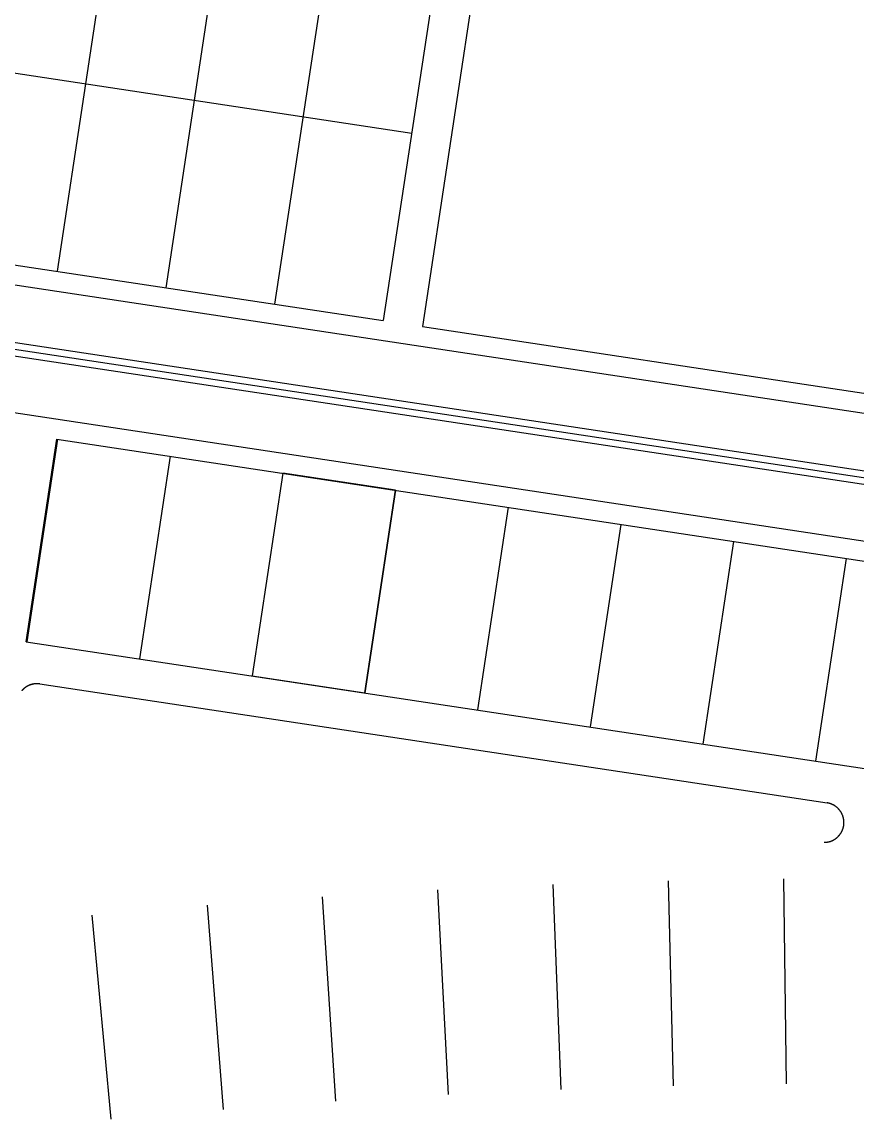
# Model space of a CAD drawing. Header units: metres. Extents: x 680594 to 684853, y 828874 to 830078.
# Drawn here: x 682401.2 to 682527.5, y 829534.8 to 829700.8 of the extents above; entities that cross this region are included whole.
import ezdxf

# ---------------------------------------------------------------- set-up
doc = ezdxf.new("R2010")
doc.units = ezdxf.units.M
doc.layers.add('PLOT_LINES', color=7, linetype='Continuous')

msp = doc.modelspace()

# ---------------------------------------------------------------- linework, layer by layer
at = {"layer": 'PLOT_LINES'}
for points in [[(682415.15, 829719.84), (682406.57, 829663.09)], [(682415.15, 829719.84), (682406.57, 829663.09)], [(682431.58, 829717.35), (682423, 829660.6)], [(682431.58, 829717.35), (682423, 829660.6)], [(682448.02, 829714.86), (682439.44, 829658.12)], [(682448.02, 829714.86), (682439.44, 829658.12)], [(682464.46, 829712.38), (682455.88, 829655.63)], [(682464.46, 829712.38), (682455.88, 829655.63)], [(682470.39, 829711.48), (682461.81, 829654.74)], [(682470.39, 829711.48), (682461.81, 829654.74)], [(682377.98, 829696.43), (682460.17, 829684.01)], [(682377.98, 829696.43), (682460.17, 829684.01)], [(682292.85, 829668.54), (682694.66, 829607.79)], [(682292.85, 829668.54), (682694.66, 829607.79)], [(682292.7, 829667.55), (682694.51, 829606.8)], [(682292.7, 829667.55), (682694.51, 829606.8)], [(682382.59, 829666.71), (682455.88, 829655.63)], [(682382.59, 829666.71), (682455.88, 829655.63)], [(682292.55, 829666.56), (682694.36, 829605.81)], [(682292.55, 829666.56), (682694.36, 829605.81)], [(682382.14, 829663.75), (682607.95, 829629.61)], [(682382.14, 829663.75), (682607.95, 829629.61)], [(682461.81, 829654.74), (682529.17, 829644.55)], [(682461.81, 829654.74), (682529.17, 829644.55)], [(682379.28, 829644.85), (682605.09, 829610.71)], [(682379.28, 829644.85), (682605.09, 829610.71)], [(682401.89, 829607.05), (682406.52, 829637.7)], [(682401.89, 829607.05), (682406.52, 829637.7)], [(682406.59, 829637.69), (682401.96, 829607.04)], [(682406.59, 829637.69), (682401.96, 829607.04)], [(682406.52, 829637.7), (682576.96, 829611.93)], [(682406.52, 829637.7), (682576.96, 829611.93)], [(682423.63, 829635.11), (682419, 829604.46)], [(682423.63, 829635.11), (682419, 829604.46)], [(682440.67, 829632.54), (682436.03, 829601.89)], [(682457.7, 829629.96), (682440.67, 829632.54), (682436.03, 829601.89), (682453.07, 829599.31), (682457.7, 829629.96)], [(682440.67, 829632.54), (682436.03, 829601.89)], [(682457.7, 829629.96), (682453.07, 829599.31)], [(682457.7, 829629.96), (682453.07, 829599.31)], [(682474.74, 829627.39), (682470.1, 829596.74)], [(682474.74, 829627.39), (682470.1, 829596.74)], [(682491.78, 829624.81), (682487.14, 829594.16)], [(682491.78, 829624.81), (682487.14, 829594.16)], [(682508.81, 829622.24), (682504.18, 829591.58)], [(682508.81, 829622.24), (682504.18, 829591.58)], [(682525.85, 829619.66), (682521.21, 829589.01)], [(682525.85, 829619.66), (682521.21, 829589.01)], [(682401.89, 829607.05), (682572.32, 829581.28)], [(682401.89, 829607.05), (682572.32, 829581.28)], [(682403.95, 829600.67), (682403.92, 829600.67), (682403.88, 829600.68), (682403.85, 829600.68), (682403.82, 829600.69), (682403.78, 829600.69), (682403.74, 829600.69), (682403.71, 829600.7), (682403.67, 829600.7), (682403.64, 829600.7), (682403.6, 829600.7), (682403.57, 829600.7), (682403.53, 829600.7), (682403.5, 829600.7), (682403.46, 829600.7), (682403.43, 829600.7), (682403.39, 829600.7), (682403.36, 829600.7), (682403.32, 829600.7), (682403.29, 829600.69), (682403.25, 829600.69), (682403.22, 829600.69), (682403.18, 829600.69), (682403.15, 829600.68), (682403.11, 829600.68), (682403.08, 829600.67), (682403.04, 829600.67), (682403.01, 829600.66), (682402.97, 829600.66), (682402.94, 829600.65), (682402.91, 829600.64), (682402.87, 829600.63), (682402.84, 829600.63), (682402.8, 829600.62), (682402.77, 829600.61), (682402.73, 829600.6), (682402.7, 829600.59), (682402.67, 829600.58), (682402.63, 829600.57), (682402.6, 829600.56), (682402.57, 829600.55), (682402.53, 829600.54), (682402.5, 829600.53), (682402.47, 829600.52), (682402.43, 829600.5), (682402.4, 829600.49), (682402.37, 829600.48), (682402.34, 829600.47), (682402.3, 829600.45), (682402.27, 829600.44), (682402.24, 829600.42), (682402.21, 829600.41), (682402.18, 829600.39), (682402.14, 829600.38), (682402.11, 829600.36), (682402.08, 829600.34), (682402.05, 829600.33), (682402.02, 829600.31), (682401.99, 829600.29), (682401.96, 829600.27), (682401.93, 829600.26), (682401.9, 829600.24), (682401.87, 829600.22), (682401.84, 829600.2), (682401.81, 829600.18), (682401.78, 829600.16), (682401.75, 829600.14), (682401.73, 829600.12), (682401.7, 829600.1), (682401.67, 829600.08), (682401.64, 829600.05), (682401.61, 829600.03), (682401.59, 829600.01), (682401.56, 829599.99), (682401.53, 829599.96), (682401.51, 829599.94), (682401.48, 829599.92), (682401.46, 829599.89), (682401.43, 829599.87), (682401.4, 829599.84), (682401.38, 829599.82), (682401.36, 829599.79), (682401.33, 829599.77), (682401.31, 829599.74), (682401.28, 829599.72), (682401.26, 829599.69), (682401.24, 829599.66), (682401.21, 829599.64)], [(682403.95, 829600.67), (682403.92, 829600.67), (682403.89, 829600.68), (682403.85, 829600.68), (682403.82, 829600.69), (682403.78, 829600.69), (682403.75, 829600.69), (682403.71, 829600.7), (682403.68, 829600.7), (682403.64, 829600.7), (682403.61, 829600.7), (682403.57, 829600.7), (682403.54, 829600.7), (682403.5, 829600.7), (682403.47, 829600.7), (682403.43, 829600.7), (682403.4, 829600.7), (682403.36, 829600.7), (682403.33, 829600.7), (682403.29, 829600.7), (682403.26, 829600.69), (682403.22, 829600.69), (682403.19, 829600.69), (682403.15, 829600.68), (682403.12, 829600.68), (682403.08, 829600.67), (682403.05, 829600.67), (682403.02, 829600.66), (682402.98, 829600.66), (682402.95, 829600.65), (682402.91, 829600.64), (682402.88, 829600.64), (682402.84, 829600.63), (682402.81, 829600.62), (682402.78, 829600.61), (682402.74, 829600.6), (682402.71, 829600.6), (682402.68, 829600.59), (682402.64, 829600.58), (682402.61, 829600.57), (682402.58, 829600.55), (682402.54, 829600.54), (682402.51, 829600.53), (682402.48, 829600.52), (682402.44, 829600.51), (682402.41, 829600.5), (682402.38, 829600.48), (682402.35, 829600.47), (682402.31, 829600.46), (682402.28, 829600.44), (682402.25, 829600.43), (682402.22, 829600.41), (682402.19, 829600.4), (682402.16, 829600.38), (682402.13, 829600.37), (682402.09, 829600.35), (682402.06, 829600.33), (682402.03, 829600.32), (682402, 829600.3), (682401.97, 829600.28), (682401.94, 829600.26), (682401.91, 829600.25), (682401.88, 829600.23), (682401.85, 829600.21), (682401.83, 829600.19), (682401.8, 829600.17), (682401.77, 829600.15), (682401.74, 829600.13), (682401.71, 829600.11), (682401.68, 829600.09), (682401.66, 829600.06), (682401.63, 829600.04), (682401.6, 829600.02), (682401.57, 829600), (682401.55, 829599.98), (682401.52, 829599.95), (682401.5, 829599.93), (682401.47, 829599.91), (682401.44, 829599.88), (682401.42, 829599.86), (682401.39, 829599.83), (682401.37, 829599.81), (682401.35, 829599.78), (682401.32, 829599.76), (682401.3, 829599.73), (682401.27, 829599.71), (682401.25, 829599.68), (682401.23, 829599.66)], [(682403.95, 829600.67), (682522.98, 829582.67)], [(682403.95, 829600.67), (682522.98, 829582.67)], [(682522.55, 829576.71), (682522.58, 829576.71), (682522.62, 829576.71), (682522.65, 829576.71), (682522.69, 829576.71), (682522.72, 829576.71), (682522.76, 829576.72), (682522.79, 829576.72), (682522.83, 829576.72), (682522.86, 829576.73), (682522.9, 829576.73), (682522.93, 829576.74), (682522.97, 829576.74), (682523, 829576.75), (682523.04, 829576.75), (682523.07, 829576.76), (682523.1, 829576.76), (682523.14, 829576.77), (682523.17, 829576.78), (682523.21, 829576.79), (682523.24, 829576.79), (682523.27, 829576.8), (682523.31, 829576.81), (682523.34, 829576.82), (682523.38, 829576.83), (682523.41, 829576.84), (682523.44, 829576.85), (682523.48, 829576.86), (682523.51, 829576.87), (682523.54, 829576.88), (682523.57, 829576.9), (682523.61, 829576.91), (682523.64, 829576.92), (682523.67, 829576.93), (682523.7, 829576.95), (682523.74, 829576.96), (682523.77, 829576.98), (682523.8, 829576.99), (682523.83, 829577.01), (682523.86, 829577.02), (682523.89, 829577.04), (682523.93, 829577.05), (682523.96, 829577.07), (682523.99, 829577.09), (682524.02, 829577.1), (682524.05, 829577.12), (682524.08, 829577.14), (682524.11, 829577.16), (682524.14, 829577.18), (682524.17, 829577.2), (682524.2, 829577.21), (682524.22, 829577.23), (682524.25, 829577.25), (682524.28, 829577.27), (682524.31, 829577.3), (682524.34, 829577.32), (682524.37, 829577.34), (682524.39, 829577.36), (682524.42, 829577.38), (682524.45, 829577.4), (682524.47, 829577.43), (682524.5, 829577.45), (682524.53, 829577.47), (682524.55, 829577.5), (682524.58, 829577.52), (682524.6, 829577.54), (682524.63, 829577.57), (682524.65, 829577.59), (682524.68, 829577.62), (682524.7, 829577.64), (682524.73, 829577.67), (682524.75, 829577.69), (682524.77, 829577.72), (682524.8, 829577.75), (682524.82, 829577.77), (682524.84, 829577.8), (682524.86, 829577.83), (682524.89, 829577.85), (682524.91, 829577.88), (682524.93, 829577.91), (682524.95, 829577.94), (682524.97, 829577.97), (682524.99, 829577.99), (682525.01, 829578.02), (682525.03, 829578.05), (682525.05, 829578.08), (682525.07, 829578.11), (682525.09, 829578.14), (682525.1, 829578.17), (682525.12, 829578.2), (682525.14, 829578.23), (682525.16, 829578.26), (682525.17, 829578.29), (682525.19, 829578.32), (682525.2, 829578.35), (682525.22, 829578.39), (682525.24, 829578.42), (682525.25, 829578.45), (682525.26, 829578.48), (682525.28, 829578.51), (682525.29, 829578.54), (682525.31, 829578.58), (682525.32, 829578.61), (682525.33, 829578.64), (682525.34, 829578.68), (682525.36, 829578.71), (682525.37, 829578.74), (682525.38, 829578.77), (682525.39, 829578.81), (682525.4, 829578.84), (682525.41, 829578.87), (682525.42, 829578.91), (682525.43, 829578.94), (682525.44, 829578.98), (682525.44, 829579.01), (682525.45, 829579.04), (682525.46, 829579.08), (682525.47, 829579.11), (682525.47, 829579.15), (682525.48, 829579.18), (682525.49, 829579.22), (682525.49, 829579.25), (682525.5, 829579.28), (682525.5, 829579.32), (682525.51, 829579.35), (682525.51, 829579.39), (682525.51, 829579.42), (682525.52, 829579.46), (682525.52, 829579.49), (682525.52, 829579.53), (682525.52, 829579.56), (682525.53, 829579.6), (682525.53, 829579.63), (682525.53, 829579.67), (682525.53, 829579.7), (682525.53, 829579.74), (682525.53, 829579.77), (682525.53, 829579.81), (682525.52, 829579.84), (682525.52, 829579.88), (682525.52, 829579.91), (682525.52, 829579.95), (682525.51, 829579.98), (682525.51, 829580.02), (682525.51, 829580.05), (682525.5, 829580.09), (682525.5, 829580.12), (682525.49, 829580.16), (682525.49, 829580.19), (682525.48, 829580.22), (682525.48, 829580.26), (682525.47, 829580.29), (682525.46, 829580.33), (682525.46, 829580.36), (682525.45, 829580.4), (682525.44, 829580.43), (682525.43, 829580.46), (682525.42, 829580.5), (682525.41, 829580.53), (682525.4, 829580.57), (682525.39, 829580.6), (682525.38, 829580.63), (682525.37, 829580.67), (682525.36, 829580.7), (682525.35, 829580.73), (682525.34, 829580.76), (682525.32, 829580.8), (682525.31, 829580.83), (682525.3, 829580.86), (682525.28, 829580.89), (682525.27, 829580.93), (682525.25, 829580.96), (682525.24, 829580.99), (682525.22, 829581.02), (682525.21, 829581.05), (682525.19, 829581.08), (682525.18, 829581.11), (682525.16, 829581.15), (682525.14, 829581.18), (682525.13, 829581.21), (682525.11, 829581.24), (682525.09, 829581.27), (682525.07, 829581.3), (682525.05, 829581.33), (682525.03, 829581.36), (682525.02, 829581.38), (682525, 829581.41), (682524.98, 829581.44), (682524.96, 829581.47), (682524.93, 829581.5), (682524.91, 829581.53), (682524.89, 829581.55), (682524.87, 829581.58), (682524.85, 829581.61), (682524.83, 829581.64), (682524.8, 829581.66), (682524.78, 829581.69), (682524.76, 829581.71), (682524.73, 829581.74), (682524.71, 829581.77), (682524.69, 829581.79), (682524.66, 829581.82), (682524.64, 829581.84), (682524.61, 829581.87), (682524.59, 829581.89), (682524.56, 829581.91), (682524.53, 829581.94), (682524.51, 829581.96), (682524.48, 829581.98), (682524.46, 829582.01), (682524.43, 829582.03), (682524.4, 829582.05), (682524.37, 829582.07), (682524.35, 829582.09), (682524.32, 829582.11), (682524.29, 829582.14), (682524.26, 829582.16), (682524.23, 829582.18), (682524.2, 829582.2), (682524.17, 829582.21), (682524.15, 829582.23), (682524.12, 829582.25), (682524.09, 829582.27), (682524.06, 829582.29), (682524.03, 829582.31), (682524, 829582.32), (682523.97, 829582.34), (682523.93, 829582.36), (682523.9, 829582.37), (682523.87, 829582.39), (682523.84, 829582.4), (682523.81, 829582.42), (682523.78, 829582.43), (682523.75, 829582.45), (682523.71, 829582.46), (682523.68, 829582.48), (682523.65, 829582.49), (682523.62, 829582.5), (682523.58, 829582.52), (682523.55, 829582.53), (682523.52, 829582.54), (682523.49, 829582.55), (682523.45, 829582.56), (682523.42, 829582.57), (682523.39, 829582.58), (682523.35, 829582.59), (682523.32, 829582.6), (682523.28, 829582.61), (682523.25, 829582.62), (682523.22, 829582.63), (682523.18, 829582.64), (682523.15, 829582.64), (682523.11, 829582.65), (682523.08, 829582.66), (682523.04, 829582.66), (682523.01, 829582.67), (682522.98, 829582.67)], [(682522.55, 829576.71), (682522.58, 829576.71), (682522.62, 829576.71), (682522.65, 829576.71), (682522.69, 829576.71), (682522.72, 829576.71), (682522.76, 829576.72), (682522.79, 829576.72), (682522.83, 829576.72), (682522.86, 829576.73), (682522.9, 829576.73), (682522.93, 829576.74), (682522.97, 829576.74), (682523, 829576.75), (682523.04, 829576.75), (682523.07, 829576.76), (682523.1, 829576.76), (682523.14, 829576.77), (682523.17, 829576.78), (682523.21, 829576.79), (682523.24, 829576.79), (682523.27, 829576.8), (682523.31, 829576.81), (682523.34, 829576.82), (682523.38, 829576.83), (682523.41, 829576.84), (682523.44, 829576.85), (682523.48, 829576.86), (682523.51, 829576.87), (682523.54, 829576.88), (682523.57, 829576.9), (682523.61, 829576.91), (682523.64, 829576.92), (682523.67, 829576.93), (682523.7, 829576.95), (682523.74, 829576.96), (682523.77, 829576.98), (682523.8, 829576.99), (682523.83, 829577.01), (682523.86, 829577.02), (682523.89, 829577.04), (682523.93, 829577.05), (682523.96, 829577.07), (682523.99, 829577.09), (682524.02, 829577.1), (682524.05, 829577.12), (682524.08, 829577.14), (682524.11, 829577.16), (682524.14, 829577.18), (682524.17, 829577.2), (682524.2, 829577.21), (682524.22, 829577.23), (682524.25, 829577.25), (682524.28, 829577.27), (682524.31, 829577.3), (682524.34, 829577.32), (682524.37, 829577.34), (682524.39, 829577.36), (682524.42, 829577.38), (682524.45, 829577.4), (682524.47, 829577.43), (682524.5, 829577.45), (682524.53, 829577.47), (682524.55, 829577.5), (682524.58, 829577.52), (682524.6, 829577.54), (682524.63, 829577.57), (682524.65, 829577.59), (682524.68, 829577.62), (682524.7, 829577.64), (682524.73, 829577.67), (682524.75, 829577.69), (682524.77, 829577.72), (682524.8, 829577.75), (682524.82, 829577.77), (682524.84, 829577.8), (682524.86, 829577.83), (682524.89, 829577.85), (682524.91, 829577.88), (682524.93, 829577.91), (682524.95, 829577.94), (682524.97, 829577.97), (682524.99, 829577.99), (682525.01, 829578.02), (682525.03, 829578.05), (682525.05, 829578.08), (682525.07, 829578.11), (682525.09, 829578.14), (682525.1, 829578.17), (682525.12, 829578.2), (682525.14, 829578.23), (682525.16, 829578.26), (682525.17, 829578.29), (682525.19, 829578.32), (682525.2, 829578.35), (682525.22, 829578.39), (682525.24, 829578.42), (682525.25, 829578.45), (682525.26, 829578.48), (682525.28, 829578.51), (682525.29, 829578.54), (682525.31, 829578.58), (682525.32, 829578.61), (682525.33, 829578.64), (682525.34, 829578.68), (682525.36, 829578.71), (682525.37, 829578.74), (682525.38, 829578.77), (682525.39, 829578.81), (682525.4, 829578.84), (682525.41, 829578.87), (682525.42, 829578.91), (682525.43, 829578.94), (682525.44, 829578.98), (682525.44, 829579.01), (682525.45, 829579.04), (682525.46, 829579.08), (682525.47, 829579.11), (682525.47, 829579.15), (682525.48, 829579.18), (682525.49, 829579.22), (682525.49, 829579.25), (682525.5, 829579.28), (682525.5, 829579.32), (682525.51, 829579.35), (682525.51, 829579.39), (682525.51, 829579.42), (682525.52, 829579.46), (682525.52, 829579.49), (682525.52, 829579.53), (682525.52, 829579.56), (682525.53, 829579.6), (682525.53, 829579.63), (682525.53, 829579.67), (682525.53, 829579.7), (682525.53, 829579.74), (682525.53, 829579.77), (682525.53, 829579.81), (682525.52, 829579.84), (682525.52, 829579.88), (682525.52, 829579.91), (682525.52, 829579.95), (682525.51, 829579.98), (682525.51, 829580.02), (682525.51, 829580.05), (682525.5, 829580.09), (682525.5, 829580.12), (682525.49, 829580.16), (682525.49, 829580.19), (682525.48, 829580.22), (682525.48, 829580.26), (682525.47, 829580.29), (682525.46, 829580.33), (682525.46, 829580.36), (682525.45, 829580.4), (682525.44, 829580.43), (682525.43, 829580.46), (682525.42, 829580.5), (682525.41, 829580.53), (682525.4, 829580.57), (682525.39, 829580.6), (682525.38, 829580.63), (682525.37, 829580.67), (682525.36, 829580.7), (682525.35, 829580.73), (682525.34, 829580.76), (682525.32, 829580.8), (682525.31, 829580.83), (682525.3, 829580.86), (682525.28, 829580.89), (682525.27, 829580.93), (682525.25, 829580.96), (682525.24, 829580.99), (682525.22, 829581.02), (682525.21, 829581.05), (682525.19, 829581.08), (682525.18, 829581.11), (682525.16, 829581.15), (682525.14, 829581.18), (682525.13, 829581.21), (682525.11, 829581.24), (682525.09, 829581.27), (682525.07, 829581.3), (682525.05, 829581.33), (682525.03, 829581.36), (682525.02, 829581.38), (682525, 829581.41), (682524.98, 829581.44), (682524.96, 829581.47), (682524.93, 829581.5), (682524.91, 829581.53), (682524.89, 829581.55), (682524.87, 829581.58), (682524.85, 829581.61), (682524.83, 829581.64), (682524.8, 829581.66), (682524.78, 829581.69), (682524.76, 829581.71), (682524.73, 829581.74), (682524.71, 829581.77), (682524.69, 829581.79), (682524.66, 829581.82), (682524.64, 829581.84), (682524.61, 829581.87), (682524.59, 829581.89), (682524.56, 829581.91), (682524.53, 829581.94), (682524.51, 829581.96), (682524.48, 829581.98), (682524.46, 829582.01), (682524.43, 829582.03), (682524.4, 829582.05), (682524.37, 829582.07), (682524.35, 829582.09), (682524.32, 829582.11), (682524.29, 829582.14), (682524.26, 829582.16), (682524.23, 829582.18), (682524.2, 829582.2), (682524.17, 829582.21), (682524.15, 829582.23), (682524.12, 829582.25), (682524.09, 829582.27), (682524.06, 829582.29), (682524.03, 829582.31), (682524, 829582.32), (682523.97, 829582.34), (682523.93, 829582.36), (682523.9, 829582.37), (682523.87, 829582.39), (682523.84, 829582.4), (682523.81, 829582.42), (682523.78, 829582.43), (682523.75, 829582.45), (682523.71, 829582.46), (682523.68, 829582.48), (682523.65, 829582.49), (682523.62, 829582.5), (682523.58, 829582.52), (682523.55, 829582.53), (682523.52, 829582.54), (682523.49, 829582.55), (682523.45, 829582.56), (682523.42, 829582.57), (682523.39, 829582.58), (682523.35, 829582.59), (682523.32, 829582.6), (682523.28, 829582.61), (682523.25, 829582.62), (682523.22, 829582.63), (682523.18, 829582.64), (682523.15, 829582.64), (682523.11, 829582.65), (682523.08, 829582.66), (682523.04, 829582.66), (682523.01, 829582.67), (682522.98, 829582.67)], [(682499.78, 829539.87), (682499, 829570.87)], [(682499.78, 829539.87), (682499, 829570.87)], [(682516.82, 829540.19), (682516.46, 829571.19)], [(682516.82, 829540.19), (682516.46, 829571.19)], [(682465.73, 829538.56), (682464.11, 829569.51)], [(682465.73, 829538.56), (682464.11, 829569.51)], [(682482.75, 829539.33), (682481.55, 829570.31)], [(682482.75, 829539.33), (682481.55, 829570.31)], [(682431.73, 829536.31), (682429.27, 829567.22)], [(682431.73, 829536.31), (682429.27, 829567.22)], [(682448.72, 829537.55), (682446.68, 829568.48)], [(682448.72, 829537.55), (682446.68, 829568.48)], [(682414.75, 829534.85), (682411.87, 829565.71)], [(682414.75, 829534.85), (682411.87, 829565.71)]]:
    msp.add_lwpolyline(points, dxfattribs=at)

doc.saveas('drawing.dxf')
